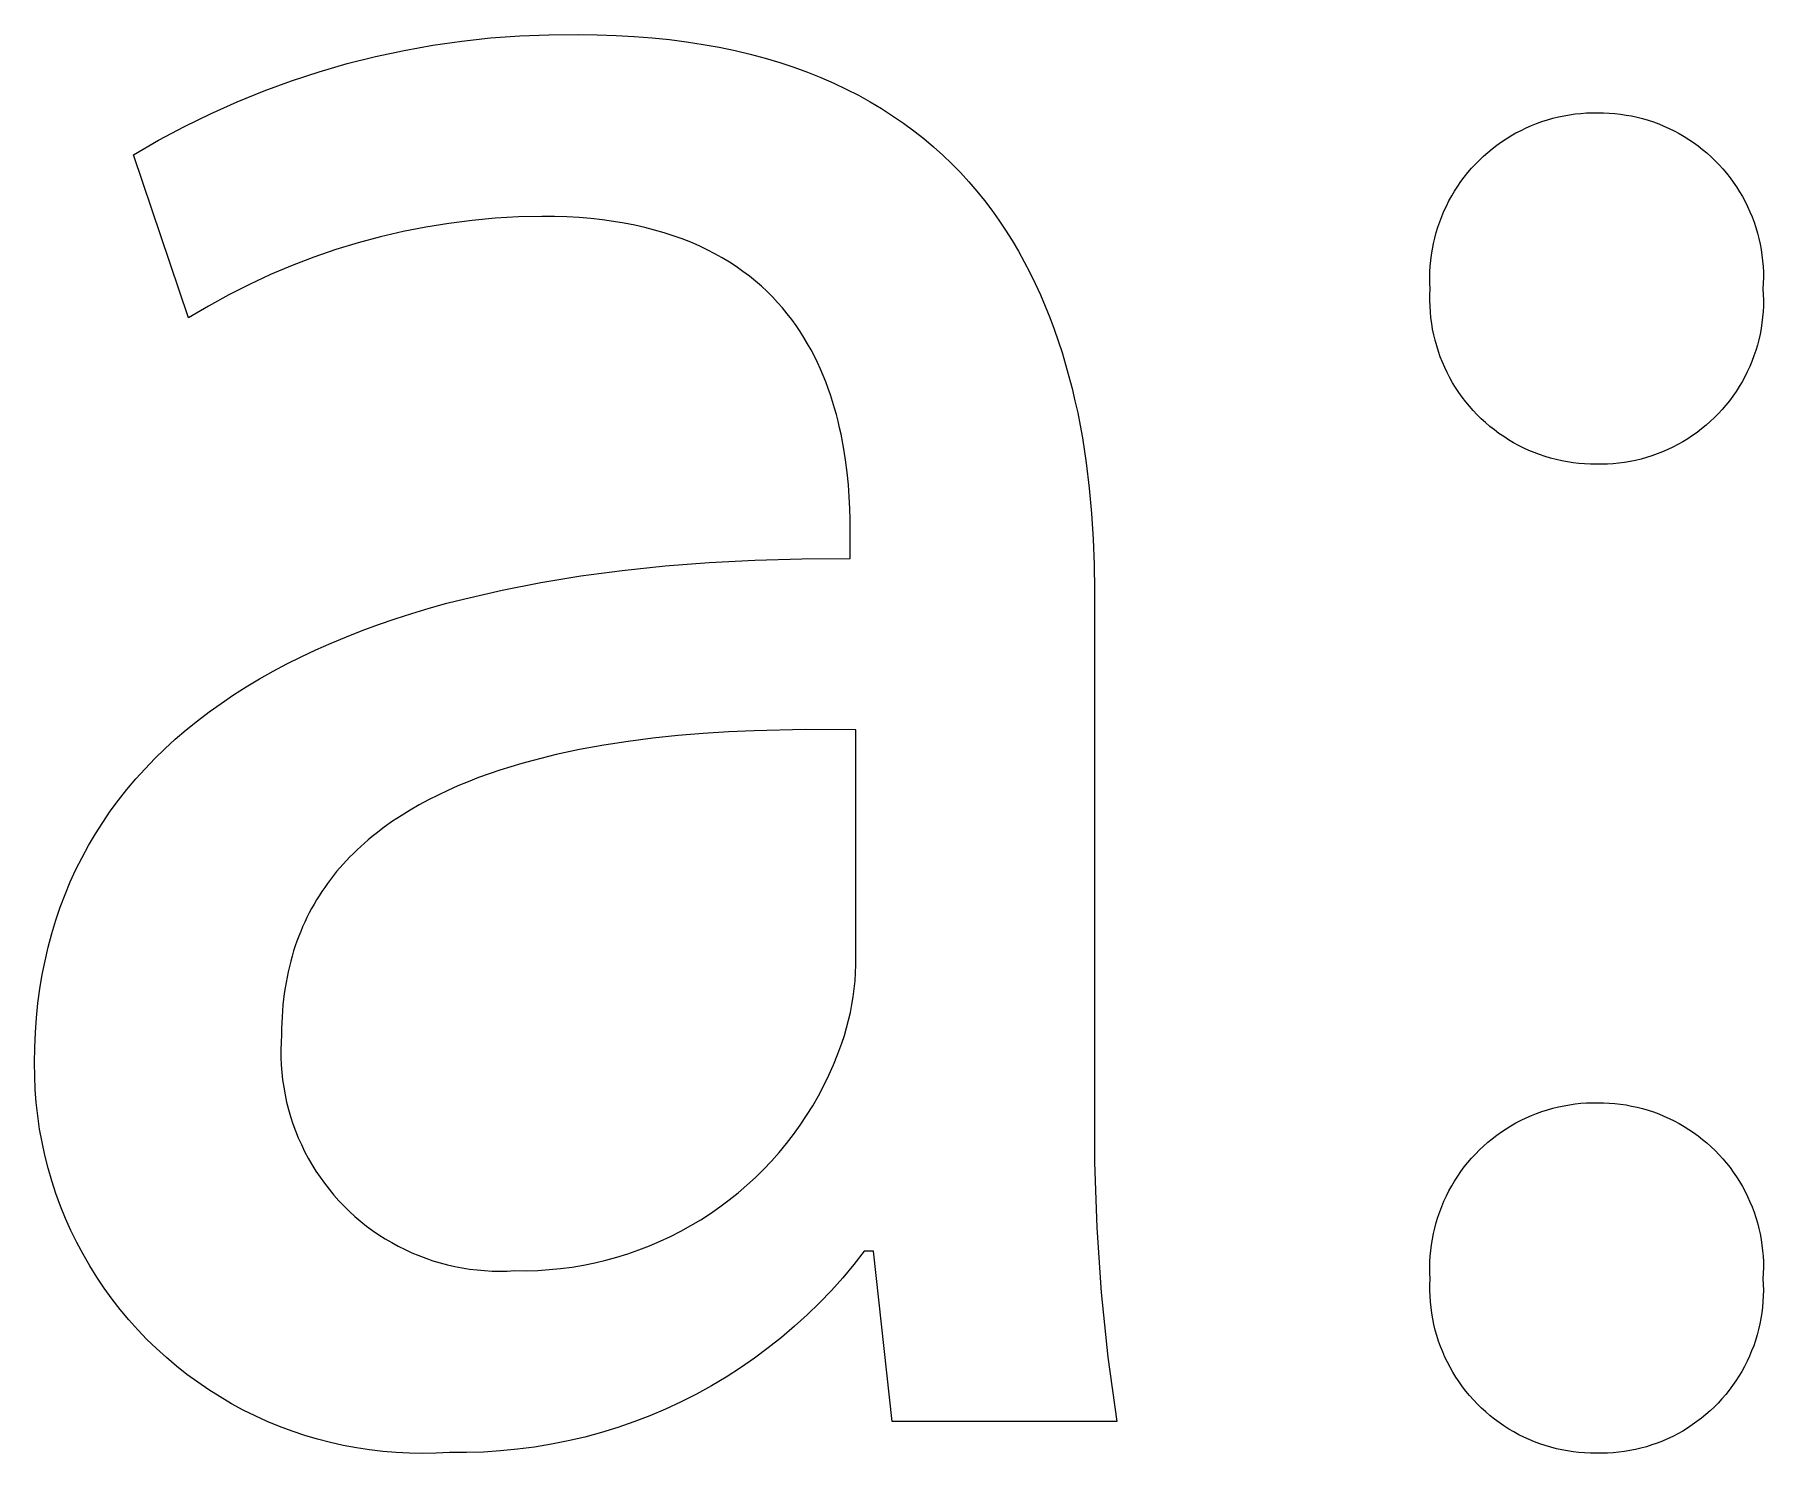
# Model space of a CAD drawing. Header units: millimetres. Extents: x 3269 to 7089, y 1744 to 4413.
# Drawn here: x 6839.25 to 6862.84, y 1909.13 to 1928.49 of the extents above; entities that cross this region are included whole.
import ezdxf

# ---------------------------------------------------------------- set-up
doc = ezdxf.new("R2010")
doc.units = ezdxf.units.MM
doc.header["$MEASUREMENT"] = 0
doc.layers.add('Domyślny', color=7, linetype='Continuous', true_color=0x000000)

msp = doc.modelspace()

# ---------------------------------------------------------------- linework, layer by layer
at = {"layer": 'Domyślny', "color": 18, "lineweight": 15, "true_color": 0x000000}
for p, q in [((6845.074, 1928.402), (6845.469, 1928.445)), ((6845.469, 1928.445), (6845.866, 1928.474)), ((6845.866, 1928.474), (6846.264, 1928.489)), ((6846.264, 1928.489), (6846.662, 1928.491)), ((6846.662, 1928.491), (6846.924, 1928.488)), ((6846.924, 1928.488), (6847.18, 1928.48)), ((6847.18, 1928.48), (6847.43, 1928.466)), ((6847.43, 1928.466), (6847.674, 1928.447)), ((6847.674, 1928.447), (6847.912, 1928.422)), ((6843.899, 1928.192), (6844.288, 1928.275)), ((6844.288, 1928.275), (6844.68, 1928.346)), ((6844.68, 1928.346), (6845.074, 1928.402)), ((6847.912, 1928.422), (6848.143, 1928.392)), ((6848.143, 1928.392), (6848.369, 1928.357)), ((6848.369, 1928.357), (6848.59, 1928.318)), ((6848.59, 1928.318), (6848.804, 1928.273)), ((6848.804, 1928.273), (6849.013, 1928.223)), ((6849.013, 1928.223), (6849.216, 1928.169)), ((6842.753, 1927.86), (6843.131, 1927.984)), ((6843.131, 1927.984), (6843.513, 1928.095)), ((6843.513, 1928.095), (6843.899, 1928.192)), ((6849.216, 1928.169), (6849.414, 1928.11)), ((6849.414, 1928.11), (6849.606, 1928.046)), ((6849.606, 1928.046), (6849.793, 1927.978)), ((6849.793, 1927.978), (6849.975, 1927.905)), ((6842.379, 1927.723), (6842.753, 1927.86)), ((6849.975, 1927.905), (6850.151, 1927.829)), ((6850.151, 1927.829), (6850.322, 1927.748)), ((6850.322, 1927.748), (6850.488, 1927.663)), ((6841.647, 1927.411), (6842.01, 1927.574)), ((6842.01, 1927.574), (6842.379, 1927.723)), ((6850.488, 1927.663), (6850.649, 1927.574)), ((6850.649, 1927.574), (6850.804, 1927.481)), ((6841.29, 1927.237), (6841.647, 1927.411)), ((6850.804, 1927.481), (6850.955, 1927.384)), ((6850.955, 1927.384), (6851.101, 1927.283)), ((6851.101, 1927.283), (6851.243, 1927.179)), ((6859.671, 1927.249), (6859.743, 1927.278)), ((6859.743, 1927.278), (6859.816, 1927.304)), ((6859.816, 1927.304), (6859.89, 1927.328)), ((6859.89, 1927.328), (6859.965, 1927.349)), ((6859.965, 1927.349), (6860.041, 1927.368)), ((6860.041, 1927.368), (6860.117, 1927.384)), ((6860.117, 1927.384), (6860.193, 1927.397)), ((6860.193, 1927.397), (6860.27, 1927.408)), ((6860.27, 1927.408), (6860.347, 1927.416)), ((6860.347, 1927.416), (6860.425, 1927.421)), ((6860.425, 1927.421), (6860.503, 1927.424)), ((6860.503, 1927.424), (6860.58, 1927.424)), ((6860.58, 1927.424), (6860.657, 1927.423)), ((6860.657, 1927.423), (6860.735, 1927.42)), ((6860.735, 1927.42), (6860.811, 1927.413)), ((6860.811, 1927.413), (6860.888, 1927.405)), ((6860.888, 1927.405), (6860.964, 1927.393)), ((6860.964, 1927.393), (6861.04, 1927.38)), ((6861.04, 1927.38), (6861.115, 1927.363)), ((6861.115, 1927.363), (6861.19, 1927.344)), ((6861.19, 1927.344), (6861.264, 1927.322)), ((6861.264, 1927.322), (6861.337, 1927.298)), ((6861.337, 1927.298), (6861.409, 1927.271)), ((6861.409, 1927.271), (6861.481, 1927.242)), ((6840.594, 1926.85), (6840.938, 1927.049)), ((6840.938, 1927.049), (6841.29, 1927.237)), ((6851.243, 1927.179), (6851.379, 1927.072)), ((6851.379, 1927.072), (6851.511, 1926.96)), ((6859.199, 1926.981), (6859.262, 1927.026)), ((6859.262, 1927.026), (6859.327, 1927.069)), ((6859.327, 1927.069), (6859.393, 1927.11)), ((6859.393, 1927.11), (6859.461, 1927.148)), ((6859.461, 1927.148), (6859.53, 1927.184)), ((6859.53, 1927.184), (6859.6, 1927.218)), ((6859.6, 1927.218), (6859.671, 1927.249)), ((6861.481, 1927.242), (6861.551, 1927.21)), ((6861.551, 1927.21), (6861.62, 1927.176)), ((6861.62, 1927.176), (6861.688, 1927.14)), ((6861.688, 1927.14), (6861.755, 1927.101)), ((6861.755, 1927.101), (6861.82, 1927.06)), ((6861.82, 1927.06), (6861.884, 1927.017)), ((6841.345, 1924.624), (6840.594, 1926.85)), ((6851.511, 1926.96), (6851.638, 1926.846)), ((6851.638, 1926.846), (6851.761, 1926.728)), ((6858.963, 1926.779), (6859.019, 1926.833)), ((6859.019, 1926.833), (6859.078, 1926.884)), ((6859.078, 1926.884), (6859.137, 1926.934)), ((6859.137, 1926.934), (6859.199, 1926.981)), ((6861.884, 1927.017), (6861.946, 1926.972)), ((6861.946, 1926.972), (6862.007, 1926.924)), ((6862.007, 1926.924), (6862.066, 1926.875)), ((6862.066, 1926.875), (6862.123, 1926.823)), ((6862.123, 1926.823), (6862.179, 1926.77)), ((6851.761, 1926.728), (6851.879, 1926.607)), ((6851.879, 1926.607), (6851.993, 1926.483)), ((6858.756, 1926.547), (6858.805, 1926.608)), ((6858.805, 1926.608), (6858.856, 1926.667)), ((6858.856, 1926.667), (6858.908, 1926.724)), ((6858.908, 1926.724), (6858.963, 1926.779)), ((6862.179, 1926.77), (6862.233, 1926.715)), ((6862.233, 1926.715), (6862.284, 1926.657)), ((6862.284, 1926.657), (6862.334, 1926.599)), ((6862.334, 1926.599), (6862.382, 1926.538)), ((6851.993, 1926.483), (6852.102, 1926.356)), ((6852.102, 1926.356), (6852.207, 1926.226)), ((6858.584, 1926.289), (6858.624, 1926.355)), ((6858.624, 1926.355), (6858.666, 1926.421)), ((6858.666, 1926.421), (6858.71, 1926.485)), ((6858.71, 1926.485), (6858.756, 1926.547)), ((6862.382, 1926.538), (6862.427, 1926.476)), ((6862.427, 1926.476), (6862.471, 1926.412)), ((6862.471, 1926.412), (6862.512, 1926.347)), ((6862.512, 1926.347), (6862.551, 1926.28)), ((6852.207, 1926.226), (6852.308, 1926.093)), ((6852.308, 1926.093), (6852.405, 1925.958)), ((6858.449, 1926.009), (6858.479, 1926.081)), ((6858.479, 1926.081), (6858.511, 1926.151)), ((6858.511, 1926.151), (6858.547, 1926.221)), ((6858.547, 1926.221), (6858.584, 1926.289)), ((6862.551, 1926.28), (6862.587, 1926.213)), ((6862.587, 1926.213), (6862.621, 1926.143)), ((6862.621, 1926.143), (6862.653, 1926.073)), ((6844.587, 1925.865), (6844.275, 1925.803)), ((6844.9, 1925.915), (6844.587, 1925.865)), ((6845.215, 1925.955), (6844.9, 1925.915)), ((6845.531, 1925.985), (6845.215, 1925.955)), ((6845.848, 1926.003), (6845.531, 1925.985)), ((6846.166, 1926.01), (6845.848, 1926.003)), ((6846.341, 1926.008), (6846.166, 1926.01)), ((6846.511, 1926.003), (6846.341, 1926.008)), ((6846.677, 1925.993), (6846.511, 1926.003)), ((6846.838, 1925.979), (6846.677, 1925.993)), ((6846.994, 1925.962), (6846.838, 1925.979)), ((6847.145, 1925.941), (6846.994, 1925.962)), ((6847.292, 1925.917), (6847.145, 1925.941)), ((6847.435, 1925.889), (6847.292, 1925.917)), ((6847.573, 1925.858), (6847.435, 1925.889)), ((6847.707, 1925.824), (6847.573, 1925.858)), ((6852.405, 1925.958), (6852.497, 1925.82)), ((6858.373, 1925.789), (6858.396, 1925.863)), ((6858.396, 1925.863), (6858.421, 1925.936)), ((6858.421, 1925.936), (6858.449, 1926.009)), ((6862.653, 1926.073), (6862.683, 1926.002)), ((6862.683, 1926.002), (6862.71, 1925.93)), ((6862.71, 1925.93), (6862.734, 1925.857)), ((6862.734, 1925.857), (6862.756, 1925.783)), ((6843.66, 1925.649), (6843.356, 1925.556)), ((6843.966, 1925.731), (6843.66, 1925.649)), ((6844.275, 1925.803), (6843.966, 1925.731)), ((6847.836, 1925.786), (6847.707, 1925.824)), ((6847.962, 1925.746), (6847.836, 1925.786)), ((6848.083, 1925.702), (6847.962, 1925.746)), ((6848.2, 1925.656), (6848.083, 1925.702)), ((6848.313, 1925.607), (6848.2, 1925.656)), ((6852.497, 1925.82), (6852.586, 1925.679)), ((6852.586, 1925.679), (6852.671, 1925.536)), ((6858.32, 1925.562), (6858.335, 1925.638)), ((6858.335, 1925.638), (6858.353, 1925.714)), ((6858.353, 1925.714), (6858.373, 1925.789)), ((6862.756, 1925.783), (6862.775, 1925.708)), ((6862.775, 1925.708), (6862.792, 1925.633)), ((6862.792, 1925.633), (6862.806, 1925.557)), ((6843.056, 1925.453), (6842.759, 1925.339)), ((6843.356, 1925.556), (6843.056, 1925.453)), ((6848.423, 1925.555), (6848.313, 1925.607)), ((6848.528, 1925.501), (6848.423, 1925.555)), ((6848.63, 1925.444), (6848.528, 1925.501)), ((6848.728, 1925.385), (6848.63, 1925.444)), ((6848.822, 1925.324), (6848.728, 1925.385)), ((6852.671, 1925.536), (6852.752, 1925.39)), ((6852.752, 1925.39), (6852.829, 1925.243)), ((6858.292, 1925.33), (6858.299, 1925.408)), ((6858.299, 1925.408), (6858.308, 1925.485)), ((6858.308, 1925.485), (6858.32, 1925.562)), ((6862.806, 1925.557), (6862.818, 1925.481)), ((6862.818, 1925.481), (6862.827, 1925.404)), ((6862.827, 1925.404), (6862.833, 1925.328)), ((6842.467, 1925.216), (6842.179, 1925.082)), ((6842.759, 1925.339), (6842.467, 1925.216)), ((6848.913, 1925.26), (6848.822, 1925.324)), ((6849, 1925.194), (6848.913, 1925.26)), ((6849.083, 1925.126), (6849, 1925.194)), ((6852.829, 1925.243), (6852.902, 1925.093)), ((6858.286, 1925.175), (6858.287, 1925.253)), ((6858.287, 1925.097), (6858.286, 1925.175)), ((6858.287, 1925.253), (6858.292, 1925.33)), ((6862.833, 1925.328), (6862.837, 1925.251)), ((6862.838, 1925.174), (6862.836, 1925.097)), ((6862.837, 1925.251), (6862.838, 1925.174)), ((6841.896, 1924.939), (6841.617, 1924.786)), ((6842.179, 1925.082), (6841.896, 1924.939)), ((6849.164, 1925.057), (6849.083, 1925.126)), ((6849.241, 1924.985), (6849.164, 1925.057)), ((6849.314, 1924.912), (6849.241, 1924.985)), ((6849.385, 1924.837), (6849.314, 1924.912)), ((6852.902, 1925.093), (6852.972, 1924.941)), ((6852.972, 1924.941), (6853.038, 1924.787)), ((6858.291, 1925.02), (6858.287, 1925.097)), ((6858.287, 1924.941), (6858.291, 1925.02)), ((6858.287, 1924.863), (6858.287, 1924.941)), ((6862.836, 1925.097), (6862.832, 1925.02)), ((6862.832, 1925.02), (6862.836, 1924.942)), ((6862.836, 1924.942), (6862.838, 1924.865)), ((6841.617, 1924.786), (6841.345, 1924.624)), ((6849.452, 1924.76), (6849.385, 1924.837)), ((6849.517, 1924.682), (6849.452, 1924.76)), ((6849.578, 1924.602), (6849.517, 1924.682)), ((6853.038, 1924.787), (6853.1, 1924.631)), ((6858.289, 1924.784), (6858.287, 1924.863)), ((6858.293, 1924.706), (6858.289, 1924.784)), ((6858.301, 1924.627), (6858.293, 1924.706)), ((6862.833, 1924.71), (6862.827, 1924.633)), ((6862.837, 1924.787), (6862.833, 1924.71)), ((6862.838, 1924.865), (6862.837, 1924.787)), ((6849.637, 1924.522), (6849.578, 1924.602)), ((6849.692, 1924.44), (6849.637, 1924.522)), ((6849.745, 1924.356), (6849.692, 1924.44)), ((6853.1, 1924.631), (6853.159, 1924.473)), ((6853.159, 1924.473), (6853.214, 1924.314)), ((6858.311, 1924.549), (6858.301, 1924.627)), ((6858.324, 1924.472), (6858.311, 1924.549)), ((6858.34, 1924.395), (6858.324, 1924.472)), ((6862.806, 1924.479), (6862.792, 1924.403)), ((6862.818, 1924.556), (6862.806, 1924.479)), ((6862.827, 1924.633), (6862.818, 1924.556)), ((6849.795, 1924.272), (6849.745, 1924.356)), ((6849.843, 1924.187), (6849.795, 1924.272)), ((6853.214, 1924.314), (6853.267, 1924.153)), ((6858.358, 1924.319), (6858.34, 1924.395)), ((6858.379, 1924.243), (6858.358, 1924.319)), ((6858.403, 1924.168), (6858.379, 1924.243)), ((6862.755, 1924.252), (6862.733, 1924.178)), ((6862.775, 1924.327), (6862.755, 1924.252)), ((6862.792, 1924.403), (6862.775, 1924.327)), ((6849.888, 1924.101), (6849.843, 1924.187)), ((6849.93, 1924.015), (6849.888, 1924.101)), ((6849.97, 1923.927), (6849.93, 1924.015)), ((6853.267, 1924.153), (6853.316, 1923.99)), ((6853.316, 1923.99), (6853.361, 1923.826)), ((6858.429, 1924.094), (6858.403, 1924.168)), ((6858.458, 1924.021), (6858.429, 1924.094)), ((6858.489, 1923.949), (6858.458, 1924.021)), ((6862.651, 1923.961), (6862.618, 1923.89)), ((6862.681, 1924.032), (6862.651, 1923.961)), ((6862.708, 1924.105), (6862.681, 1924.032)), ((6862.733, 1924.178), (6862.708, 1924.105)), ((6850.008, 1923.839), (6849.97, 1923.927)), ((6850.043, 1923.751), (6850.008, 1923.839)), ((6850.076, 1923.662), (6850.043, 1923.751)), ((6853.361, 1923.826), (6853.404, 1923.661)), ((6858.523, 1923.878), (6858.489, 1923.949)), ((6858.559, 1923.808), (6858.523, 1923.878)), ((6858.597, 1923.74), (6858.559, 1923.808)), ((6858.638, 1923.673), (6858.597, 1923.74)), ((6862.546, 1923.753), (6862.507, 1923.687)), ((6862.584, 1923.821), (6862.546, 1923.753)), ((6862.618, 1923.89), (6862.584, 1923.821)), ((6850.107, 1923.573), (6850.076, 1923.662)), ((6850.136, 1923.484), (6850.107, 1923.573)), ((6853.404, 1923.661), (6853.443, 1923.495)), ((6853.443, 1923.495), (6853.48, 1923.327)), ((6858.682, 1923.607), (6858.638, 1923.673)), ((6858.727, 1923.543), (6858.682, 1923.607)), ((6858.775, 1923.481), (6858.727, 1923.543)), ((6862.375, 1923.495), (6862.327, 1923.435)), ((6862.421, 1923.558), (6862.375, 1923.495)), ((6862.465, 1923.621), (6862.421, 1923.558)), ((6862.507, 1923.687), (6862.465, 1923.621)), ((6850.163, 1923.394), (6850.136, 1923.484)), ((6850.188, 1923.305), (6850.163, 1923.394)), ((6850.211, 1923.216), (6850.188, 1923.305)), ((6853.48, 1923.327), (6853.513, 1923.158)), ((6858.825, 1923.42), (6858.775, 1923.481)), ((6858.877, 1923.361), (6858.825, 1923.42)), ((6858.931, 1923.304), (6858.877, 1923.361)), ((6858.987, 1923.249), (6858.931, 1923.304)), ((6862.169, 1923.264), (6862.113, 1923.211)), ((6862.224, 1923.319), (6862.169, 1923.264)), ((6862.276, 1923.376), (6862.224, 1923.319)), ((6862.327, 1923.435), (6862.276, 1923.376)), ((6850.232, 1923.126), (6850.211, 1923.216)), ((6850.251, 1923.037), (6850.232, 1923.126)), ((6850.285, 1922.861), (6850.251, 1923.037)), ((6853.513, 1923.158), (6853.544, 1922.989)), ((6859.045, 1923.196), (6858.987, 1923.249)), ((6859.104, 1923.145), (6859.045, 1923.196)), ((6859.166, 1923.096), (6859.104, 1923.145)), ((6859.229, 1923.049), (6859.166, 1923.096)), ((6859.294, 1923.004), (6859.229, 1923.049)), ((6861.87, 1923.018), (6861.806, 1922.975)), ((6861.934, 1923.063), (6861.87, 1923.018)), ((6861.995, 1923.11), (6861.934, 1923.063)), ((6862.055, 1923.159), (6861.995, 1923.11)), ((6862.113, 1923.211), (6862.055, 1923.159)), ((6850.312, 1922.686), (6850.285, 1922.861)), ((6853.544, 1922.989), (6853.596, 1922.647)), ((6859.36, 1922.962), (6859.294, 1923.004)), ((6859.428, 1922.922), (6859.36, 1922.962)), ((6859.497, 1922.884), (6859.428, 1922.922)), ((6859.567, 1922.849), (6859.497, 1922.884)), ((6859.638, 1922.817), (6859.567, 1922.849)), ((6859.711, 1922.786), (6859.638, 1922.817)), ((6859.784, 1922.759), (6859.711, 1922.786)), ((6861.463, 1922.797), (6861.39, 1922.768)), ((6861.534, 1922.828), (6861.463, 1922.797)), ((6861.604, 1922.861), (6861.534, 1922.828)), ((6861.672, 1922.897), (6861.604, 1922.861)), ((6861.74, 1922.935), (6861.672, 1922.897)), ((6861.806, 1922.975), (6861.74, 1922.935)), ((6850.334, 1922.514), (6850.312, 1922.686)), ((6853.596, 1922.647), (6853.638, 1922.302)), ((6859.859, 1922.734), (6859.784, 1922.759)), ((6859.934, 1922.711), (6859.859, 1922.734)), ((6860.01, 1922.691), (6859.934, 1922.711)), ((6860.087, 1922.674), (6860.01, 1922.691)), ((6860.164, 1922.66), (6860.087, 1922.674)), ((6860.242, 1922.648), (6860.164, 1922.66)), ((6860.32, 1922.639), (6860.242, 1922.648)), ((6860.398, 1922.633), (6860.32, 1922.639)), ((6860.476, 1922.629), (6860.398, 1922.633)), ((6860.555, 1922.628), (6860.476, 1922.629)), ((6860.632, 1922.628), (6860.555, 1922.628)), ((6860.71, 1922.63), (6860.632, 1922.628)), ((6860.787, 1922.634), (6860.71, 1922.63)), ((6860.864, 1922.642), (6860.787, 1922.634)), ((6860.941, 1922.652), (6860.864, 1922.642)), ((6861.018, 1922.665), (6860.941, 1922.652)), ((6861.093, 1922.68), (6861.018, 1922.665)), ((6861.169, 1922.699), (6861.093, 1922.68)), ((6861.243, 1922.719), (6861.169, 1922.699)), ((6861.317, 1922.743), (6861.243, 1922.719)), ((6861.39, 1922.768), (6861.317, 1922.743)), ((6850.351, 1922.346), (6850.334, 1922.514)), ((6850.363, 1922.182), (6850.351, 1922.346)), ((6850.37, 1922.023), (6850.363, 1922.182)), ((6853.638, 1922.302), (6853.67, 1921.955)), ((6850.375, 1921.87), (6850.37, 1922.023)), ((6850.376, 1921.724), (6850.375, 1921.87)), ((6853.67, 1921.955), (6853.692, 1921.607)), ((6850.376, 1921.342), (6850.376, 1921.724)), ((6853.692, 1921.607), (6853.705, 1921.258)), ((6846.699, 1921.104), (6847.264, 1921.179)), ((6847.264, 1921.179), (6847.849, 1921.24)), ((6847.849, 1921.24), (6848.453, 1921.287)), ((6848.453, 1921.287), (6849.075, 1921.32)), ((6849.075, 1921.32), (6849.716, 1921.338)), ((6849.716, 1921.338), (6850.376, 1921.342)), ((6853.705, 1921.258), (6853.709, 1920.91)), ((6845.119, 1920.793), (6845.626, 1920.911)), ((6845.626, 1920.911), (6846.153, 1921.014)), ((6846.153, 1921.014), (6846.699, 1921.104)), ((6853.709, 1920.91), (6853.709, 1913.99)), ((6844.396, 1920.591), (6844.632, 1920.662)), ((6844.632, 1920.662), (6844.873, 1920.73)), ((6844.873, 1920.73), (6845.119, 1920.793)), ((6843.718, 1920.359), (6843.939, 1920.44)), ((6843.939, 1920.44), (6844.165, 1920.517)), ((6844.165, 1920.517), (6844.396, 1920.591)), ((6843.086, 1920.095), (6843.292, 1920.187)), ((6843.292, 1920.187), (6843.502, 1920.274)), ((6843.502, 1920.274), (6843.718, 1920.359)), ((6842.69, 1919.903), (6842.885, 1920.001)), ((6842.885, 1920.001), (6843.086, 1920.095)), ((6842.315, 1919.698), (6842.5, 1919.802)), ((6842.5, 1919.802), (6842.69, 1919.903)), ((6841.791, 1919.364), (6841.96, 1919.479)), ((6841.96, 1919.479), (6842.135, 1919.59)), ((6842.135, 1919.59), (6842.315, 1919.698)), ((6841.468, 1919.126), (6841.627, 1919.247)), ((6841.627, 1919.247), (6841.791, 1919.364)), ((6841.314, 1919.002), (6841.468, 1919.126)), ((6849.761, 1919.007), (6849.064, 1918.992)), ((6850.452, 1919.002), (6849.761, 1919.007)), ((6841.023, 1918.744), (6841.166, 1918.874)), ((6841.166, 1918.874), (6841.314, 1919.002)), ((6847.012, 1918.793), (6846.684, 1918.733)), ((6847.345, 1918.845), (6847.012, 1918.793)), ((6847.683, 1918.888), (6847.345, 1918.845)), ((6848.024, 1918.924), (6847.683, 1918.888)), ((6848.369, 1918.953), (6848.024, 1918.924)), ((6848.716, 1918.976), (6848.369, 1918.953)), ((6849.064, 1918.992), (6848.716, 1918.976)), ((6850.452, 1915.796), (6850.452, 1919.002)), ((6840.754, 1918.473), (6840.886, 1918.61)), ((6840.886, 1918.61), (6841.023, 1918.744)), ((6845.896, 1918.545), (6845.744, 1918.5)), ((6846.049, 1918.587), (6845.896, 1918.545)), ((6846.363, 1918.665), (6846.049, 1918.587)), ((6846.684, 1918.733), (6846.363, 1918.665)), ((6840.506, 1918.189), (6840.627, 1918.333)), ((6840.627, 1918.333), (6840.754, 1918.473)), ((6845.161, 1918.296), (6845.021, 1918.238)), ((6845.303, 1918.351), (6845.161, 1918.296)), ((6845.447, 1918.403), (6845.303, 1918.351)), ((6845.594, 1918.453), (6845.447, 1918.403)), ((6845.744, 1918.5), (6845.594, 1918.453)), ((6840.39, 1918.043), (6840.506, 1918.189)), ((6844.751, 1918.114), (6844.62, 1918.048)), ((6844.885, 1918.177), (6844.751, 1918.114)), ((6845.021, 1918.238), (6844.885, 1918.177)), ((6840.175, 1917.74), (6840.279, 1917.893)), ((6840.279, 1917.893), (6840.39, 1918.043)), ((6844.247, 1917.832), (6844.13, 1917.755)), ((6844.369, 1917.907), (6844.247, 1917.832)), ((6844.493, 1917.979), (6844.369, 1917.907)), ((6844.62, 1918.048), (6844.493, 1917.979)), ((6840.075, 1917.584), (6840.175, 1917.74)), ((6843.905, 1917.589), (6843.852, 1917.546)), ((6844.016, 1917.674), (6843.905, 1917.589)), ((6844.13, 1917.755), (6844.016, 1917.674)), ((6839.893, 1917.262), (6839.981, 1917.425)), ((6839.981, 1917.425), (6840.075, 1917.584)), ((6843.646, 1917.365), (6843.597, 1917.318)), ((6843.696, 1917.412), (6843.646, 1917.365)), ((6843.747, 1917.457), (6843.696, 1917.412)), ((6843.799, 1917.502), (6843.747, 1917.457)), ((6843.852, 1917.546), (6843.799, 1917.502)), ((6839.81, 1917.097), (6839.893, 1917.262)), ((6843.412, 1917.12), (6843.368, 1917.068)), ((6843.457, 1917.171), (6843.412, 1917.12)), ((6843.503, 1917.221), (6843.457, 1917.171)), ((6843.549, 1917.27), (6843.503, 1917.221)), ((6843.597, 1917.318), (6843.549, 1917.27)), ((6839.661, 1916.757), (6839.733, 1916.928)), ((6839.733, 1916.928), (6839.81, 1917.097)), ((6843.244, 1916.908), (6843.205, 1916.853)), ((6843.284, 1916.963), (6843.244, 1916.908)), ((6843.326, 1917.016), (6843.284, 1916.963)), ((6843.368, 1917.068), (6843.326, 1917.016)), ((6839.595, 1916.582), (6839.661, 1916.757)), ((6843.094, 1916.683), (6843.059, 1916.624)), ((6843.13, 1916.74), (6843.094, 1916.683)), ((6843.167, 1916.797), (6843.13, 1916.74)), ((6843.205, 1916.853), (6843.167, 1916.797)), ((6839.535, 1916.404), (6839.595, 1916.582)), ((6842.963, 1916.442), (6842.933, 1916.38)), ((6842.994, 1916.504), (6842.963, 1916.442)), ((6843.026, 1916.564), (6842.994, 1916.504)), ((6843.059, 1916.624), (6843.026, 1916.564)), ((6839.431, 1916.039), (6839.48, 1916.223)), ((6839.48, 1916.223), (6839.535, 1916.404)), ((6842.851, 1916.187), (6842.826, 1916.121)), ((6842.877, 1916.252), (6842.851, 1916.187)), ((6842.904, 1916.317), (6842.877, 1916.252)), ((6842.933, 1916.38), (6842.904, 1916.317)), ((6839.388, 1915.853), (6839.431, 1916.039)), ((6842.781, 1915.986), (6842.76, 1915.916)), ((6842.803, 1916.054), (6842.781, 1915.986)), ((6842.826, 1916.121), (6842.803, 1916.054)), ((6839.35, 1915.663), (6839.388, 1915.853)), ((6842.706, 1915.703), (6842.691, 1915.63)), ((6842.723, 1915.775), (6842.706, 1915.703)), ((6842.741, 1915.846), (6842.723, 1915.775)), ((6842.76, 1915.916), (6842.741, 1915.846)), ((6850.449, 1915.687), (6850.452, 1915.796)), ((6839.292, 1915.274), (6839.318, 1915.47)), ((6839.318, 1915.47), (6839.35, 1915.663)), ((6842.664, 1915.481), (6842.653, 1915.404)), ((6842.677, 1915.556), (6842.664, 1915.481)), ((6842.691, 1915.63), (6842.677, 1915.556)), ((6850.417, 1915.362), (6850.431, 1915.47)), ((6850.431, 1915.47), (6850.442, 1915.578)), ((6850.442, 1915.578), (6850.449, 1915.687)), ((6839.272, 1915.075), (6839.292, 1915.274)), ((6842.635, 1915.249), (6842.629, 1915.17)), ((6842.644, 1915.327), (6842.635, 1915.249)), ((6842.653, 1915.404), (6842.644, 1915.327)), ((6850.379, 1915.147), (6850.399, 1915.254)), ((6850.399, 1915.254), (6850.417, 1915.362)), ((6839.257, 1914.873), (6839.272, 1915.075)), ((6842.62, 1915.008), (6842.617, 1914.925)), ((6842.623, 1915.089), (6842.62, 1915.008)), ((6842.629, 1915.17), (6842.623, 1915.089)), ((6850.327, 1914.935), (6850.354, 1915.041)), ((6850.354, 1915.041), (6850.379, 1915.147)), ((6839.249, 1914.668), (6839.257, 1914.873)), ((6842.617, 1914.842), (6842.61, 1914.739)), ((6842.617, 1914.925), (6842.617, 1914.842)), ((6850.262, 1914.727), (6850.296, 1914.831)), ((6850.296, 1914.831), (6850.327, 1914.935)), ((6839.246, 1914.46), (6839.249, 1914.668)), ((6842.61, 1914.739), (6842.607, 1914.637)), ((6842.607, 1914.637), (6842.608, 1914.534)), ((6842.608, 1914.534), (6842.612, 1914.432)), ((6850.149, 1914.434), (6850.208, 1914.58)), ((6850.208, 1914.58), (6850.262, 1914.727)), ((6839.247, 1914.278), (6839.246, 1914.46)), ((6842.612, 1914.432), (6842.619, 1914.329)), ((6842.619, 1914.329), (6842.631, 1914.227)), ((6850.016, 1914.149), (6850.085, 1914.291)), ((6850.085, 1914.291), (6850.149, 1914.434)), ((6839.254, 1914.097), (6839.247, 1914.278)), ((6839.268, 1913.916), (6839.254, 1914.097)), ((6842.631, 1914.227), (6842.645, 1914.125)), ((6842.645, 1914.125), (6842.663, 1914.024)), ((6849.942, 1914.01), (6850.016, 1914.149)), ((6839.288, 1913.735), (6839.268, 1913.916)), ((6842.663, 1914.024), (6842.685, 1913.924)), ((6842.685, 1913.924), (6842.71, 1913.824)), ((6842.71, 1913.824), (6842.738, 1913.726)), ((6849.781, 1913.741), (6849.864, 1913.874)), ((6849.864, 1913.874), (6849.942, 1914.01)), ((6853.709, 1913.99), (6853.709, 1913.101)), ((6859.816, 1913.795), (6859.89, 1913.819)), ((6859.89, 1913.819), (6859.965, 1913.84)), ((6859.965, 1913.84), (6860.041, 1913.858)), ((6860.041, 1913.858), (6860.117, 1913.874)), ((6860.117, 1913.874), (6860.193, 1913.888)), ((6860.193, 1913.888), (6860.27, 1913.898)), ((6860.27, 1913.898), (6860.347, 1913.907)), ((6860.347, 1913.907), (6860.425, 1913.912)), ((6860.425, 1913.912), (6860.503, 1913.915)), ((6860.503, 1913.915), (6860.58, 1913.915)), ((6860.58, 1913.915), (6860.657, 1913.914)), ((6860.657, 1913.914), (6860.735, 1913.91)), ((6860.735, 1913.91), (6860.811, 1913.904)), ((6860.811, 1913.904), (6860.888, 1913.896)), ((6860.888, 1913.896), (6860.964, 1913.884)), ((6860.964, 1913.884), (6861.04, 1913.87)), ((6861.04, 1913.87), (6861.115, 1913.854)), ((6861.115, 1913.854), (6861.19, 1913.835)), ((6861.19, 1913.835), (6861.264, 1913.813)), ((6861.264, 1913.813), (6861.337, 1913.789)), ((6839.314, 1913.555), (6839.288, 1913.735)), ((6842.738, 1913.726), (6842.77, 1913.628)), ((6842.77, 1913.628), (6842.805, 1913.532)), ((6849.602, 1913.482), (6849.694, 1913.61)), ((6849.694, 1913.61), (6849.781, 1913.741)), ((6859.327, 1913.56), (6859.393, 1913.601)), ((6859.393, 1913.601), (6859.461, 1913.639)), ((6859.461, 1913.639), (6859.53, 1913.675)), ((6859.53, 1913.675), (6859.6, 1913.709)), ((6859.6, 1913.709), (6859.671, 1913.74)), ((6859.671, 1913.74), (6859.743, 1913.769)), ((6859.743, 1913.769), (6859.816, 1913.795)), ((6861.337, 1913.789), (6861.409, 1913.762)), ((6861.409, 1913.762), (6861.481, 1913.733)), ((6861.481, 1913.733), (6861.551, 1913.701)), ((6861.551, 1913.701), (6861.62, 1913.667)), ((6861.62, 1913.667), (6861.688, 1913.631)), ((6861.688, 1913.631), (6861.755, 1913.592)), ((6861.755, 1913.592), (6861.82, 1913.551)), ((6839.347, 1913.376), (6839.314, 1913.555)), ((6839.385, 1913.198), (6839.347, 1913.376)), ((6842.805, 1913.532), (6842.844, 1913.436)), ((6842.844, 1913.436), (6842.886, 1913.343)), ((6842.886, 1913.343), (6842.93, 1913.25)), ((6849.406, 1913.237), (6849.507, 1913.358)), ((6849.507, 1913.358), (6849.602, 1913.482)), ((6859.019, 1913.323), (6859.078, 1913.375)), ((6859.078, 1913.375), (6859.137, 1913.424)), ((6859.137, 1913.424), (6859.199, 1913.472)), ((6859.199, 1913.472), (6859.262, 1913.517)), ((6859.262, 1913.517), (6859.327, 1913.56)), ((6861.82, 1913.551), (6861.884, 1913.508)), ((6861.884, 1913.508), (6861.946, 1913.463)), ((6861.946, 1913.463), (6862.007, 1913.415)), ((6862.007, 1913.415), (6862.066, 1913.366)), ((6862.066, 1913.366), (6862.123, 1913.314)), ((6839.43, 1913.022), (6839.385, 1913.198)), ((6842.93, 1913.25), (6842.978, 1913.16)), ((6842.978, 1913.16), (6843.03, 1913.071)), ((6849.194, 1913.005), (6849.302, 1913.119)), ((6849.302, 1913.119), (6849.406, 1913.237)), ((6858.805, 1913.099), (6858.856, 1913.158)), ((6858.856, 1913.158), (6858.908, 1913.215)), ((6858.908, 1913.215), (6858.963, 1913.27)), ((6858.963, 1913.27), (6859.019, 1913.323)), ((6862.123, 1913.314), (6862.179, 1913.261)), ((6862.179, 1913.261), (6862.233, 1913.205)), ((6862.233, 1913.205), (6862.284, 1913.148)), ((6862.284, 1913.148), (6862.334, 1913.089)), ((6839.481, 1912.847), (6839.43, 1913.022)), ((6843.03, 1913.071), (6843.084, 1912.983)), ((6843.084, 1912.983), (6843.141, 1912.898)), ((6843.141, 1912.898), (6843.201, 1912.815)), ((6848.966, 1912.789), (6849.082, 1912.895)), ((6849.082, 1912.895), (6849.194, 1913.005)), ((6853.709, 1913.101), (6853.74, 1912.213)), ((6858.624, 1912.846), (6858.666, 1912.912)), ((6858.666, 1912.912), (6858.71, 1912.976)), ((6858.71, 1912.976), (6858.756, 1913.038)), ((6858.756, 1913.038), (6858.805, 1913.099)), ((6862.334, 1913.089), (6862.382, 1913.029)), ((6862.382, 1913.029), (6862.427, 1912.967)), ((6862.427, 1912.967), (6862.471, 1912.903)), ((6862.471, 1912.903), (6862.512, 1912.838)), ((6839.537, 1912.675), (6839.481, 1912.847)), ((6839.6, 1912.504), (6839.537, 1912.675)), ((6843.201, 1912.815), (6843.264, 1912.734)), ((6843.264, 1912.734), (6843.33, 1912.655)), ((6843.33, 1912.655), (6843.398, 1912.578)), ((6848.725, 1912.588), (6848.847, 1912.686)), ((6848.847, 1912.686), (6848.966, 1912.789)), ((6858.479, 1912.572), (6858.511, 1912.642)), ((6858.511, 1912.642), (6858.547, 1912.711)), ((6858.547, 1912.711), (6858.584, 1912.78)), ((6858.584, 1912.78), (6858.624, 1912.846)), ((6862.512, 1912.838), (6862.551, 1912.771)), ((6862.551, 1912.771), (6862.587, 1912.703)), ((6862.587, 1912.703), (6862.621, 1912.634)), ((6862.621, 1912.634), (6862.653, 1912.564)), ((6839.668, 1912.335), (6839.6, 1912.504)), ((6843.398, 1912.578), (6843.469, 1912.504)), ((6843.469, 1912.504), (6843.542, 1912.432)), ((6843.542, 1912.432), (6843.618, 1912.363)), ((6848.338, 1912.319), (6848.47, 1912.404)), ((6848.47, 1912.404), (6848.599, 1912.494)), ((6848.599, 1912.494), (6848.725, 1912.588)), ((6858.396, 1912.354), (6858.421, 1912.427)), ((6858.421, 1912.427), (6858.449, 1912.5)), ((6858.449, 1912.5), (6858.479, 1912.572)), ((6862.653, 1912.564), (6862.683, 1912.493)), ((6862.683, 1912.493), (6862.71, 1912.421)), ((6862.71, 1912.421), (6862.734, 1912.348)), ((6839.742, 1912.169), (6839.668, 1912.335)), ((6839.822, 1912.006), (6839.742, 1912.169)), ((6843.618, 1912.363), (6843.696, 1912.296)), ((6843.696, 1912.296), (6843.777, 1912.232)), ((6843.777, 1912.232), (6843.859, 1912.171)), ((6843.859, 1912.171), (6843.944, 1912.113)), ((6847.925, 1912.091), (6848.065, 1912.162)), ((6848.065, 1912.162), (6848.203, 1912.238)), ((6848.203, 1912.238), (6848.338, 1912.319)), ((6853.74, 1912.213), (6853.801, 1911.327)), ((6858.335, 1912.129), (6858.353, 1912.204)), ((6858.353, 1912.204), (6858.373, 1912.279)), ((6858.373, 1912.279), (6858.396, 1912.354)), ((6862.734, 1912.348), (6862.756, 1912.274)), ((6862.756, 1912.274), (6862.775, 1912.199)), ((6862.775, 1912.199), (6862.792, 1912.124)), ((6839.908, 1911.846), (6839.822, 1912.006)), ((6843.944, 1912.113), (6844.03, 1912.058)), ((6844.03, 1912.058), (6844.119, 1912.006)), ((6844.119, 1912.006), (6844.209, 1911.956)), ((6844.209, 1911.956), (6844.301, 1911.91)), ((6847.492, 1911.906), (6847.638, 1911.963)), ((6847.638, 1911.963), (6847.783, 1912.024)), ((6847.783, 1912.024), (6847.925, 1912.091)), ((6858.299, 1911.898), (6858.308, 1911.976)), ((6858.308, 1911.976), (6858.32, 1912.052)), ((6858.32, 1912.052), (6858.335, 1912.129)), ((6862.792, 1912.124), (6862.806, 1912.048)), ((6862.806, 1912.048), (6862.818, 1911.972)), ((6862.818, 1911.972), (6862.827, 1911.895)), ((6839.999, 1911.688), (6839.908, 1911.846)), ((6844.301, 1911.91), (6844.394, 1911.868)), ((6844.394, 1911.868), (6844.489, 1911.828)), ((6844.489, 1911.828), (6844.585, 1911.792)), ((6844.585, 1911.792), (6844.682, 1911.759)), ((6844.682, 1911.759), (6844.78, 1911.729)), ((6844.78, 1911.729), (6844.88, 1911.703)), ((6844.88, 1911.703), (6844.98, 1911.68)), ((6846.58, 1911.673), (6846.735, 1911.699)), ((6846.735, 1911.699), (6846.889, 1911.73)), ((6846.889, 1911.73), (6847.042, 1911.766)), ((6847.042, 1911.766), (6847.193, 1911.808)), ((6847.193, 1911.808), (6847.343, 1911.854)), ((6847.343, 1911.854), (6847.492, 1911.906)), ((6850.424, 1911.707), (6850.274, 1911.527)), ((6850.567, 1911.891), (6850.424, 1911.707)), ((6850.694, 1911.891), (6850.567, 1911.891)), ((6850.948, 1909.563), (6850.694, 1911.891)), ((6858.286, 1911.666), (6858.287, 1911.743)), ((6858.287, 1911.743), (6858.292, 1911.821)), ((6858.292, 1911.821), (6858.299, 1911.898)), ((6862.827, 1911.895), (6862.833, 1911.819)), ((6862.833, 1911.819), (6862.837, 1911.742)), ((6862.837, 1911.742), (6862.838, 1911.664)), ((6840.095, 1911.534), (6839.999, 1911.688)), ((6840.197, 1911.383), (6840.095, 1911.534)), ((6844.98, 1911.68), (6845.081, 1911.661)), ((6845.081, 1911.661), (6845.182, 1911.645)), ((6845.182, 1911.645), (6845.284, 1911.633)), ((6845.284, 1911.633), (6845.386, 1911.624)), ((6845.386, 1911.624), (6845.489, 1911.618)), ((6845.489, 1911.618), (6845.591, 1911.617)), ((6845.591, 1911.617), (6845.694, 1911.618)), ((6845.694, 1911.618), (6845.797, 1911.624)), ((6845.797, 1911.624), (6845.954, 1911.623)), ((6845.954, 1911.623), (6846.111, 1911.627)), ((6846.111, 1911.627), (6846.268, 1911.637)), ((6846.268, 1911.637), (6846.424, 1911.652)), ((6846.424, 1911.652), (6846.58, 1911.673)), ((6850.274, 1911.527), (6850.119, 1911.353)), ((6858.287, 1911.588), (6858.286, 1911.666)), ((6858.291, 1911.51), (6858.287, 1911.588)), ((6858.288, 1911.432), (6858.291, 1911.51)), ((6862.836, 1911.587), (6862.832, 1911.51)), ((6862.832, 1911.51), (6862.836, 1911.433)), ((6862.838, 1911.664), (6862.836, 1911.587)), ((6840.303, 1911.236), (6840.197, 1911.383)), ((6840.415, 1911.092), (6840.303, 1911.236)), ((6850.119, 1911.353), (6849.957, 1911.185)), ((6853.801, 1911.327), (6853.893, 1910.443)), ((6858.287, 1911.354), (6858.288, 1911.432)), ((6858.29, 1911.276), (6858.287, 1911.354)), ((6858.295, 1911.197), (6858.29, 1911.276)), ((6862.836, 1911.279), (6862.832, 1911.202)), ((6862.836, 1911.433), (6862.837, 1911.356)), ((6862.837, 1911.356), (6862.836, 1911.279)), ((6840.531, 1910.953), (6840.415, 1911.092)), ((6849.79, 1911.022), (6849.618, 1910.864)), ((6849.957, 1911.185), (6849.79, 1911.022)), ((6858.302, 1911.12), (6858.295, 1911.197)), ((6858.313, 1911.042), (6858.302, 1911.12)), ((6858.326, 1910.965), (6858.313, 1911.042)), ((6862.816, 1911.048), (6862.804, 1910.972)), ((6862.825, 1911.125), (6862.816, 1911.048)), ((6862.832, 1911.202), (6862.825, 1911.125)), ((6840.653, 1910.817), (6840.531, 1910.953)), ((6840.779, 1910.686), (6840.653, 1910.817)), ((6849.618, 1910.864), (6849.44, 1910.713)), ((6858.342, 1910.888), (6858.326, 1910.965)), ((6858.36, 1910.812), (6858.342, 1910.888)), ((6858.382, 1910.737), (6858.36, 1910.812)), ((6862.752, 1910.746), (6862.73, 1910.672)), ((6862.772, 1910.821), (6862.752, 1910.746)), ((6862.79, 1910.896), (6862.772, 1910.821)), ((6862.804, 1910.972), (6862.79, 1910.896)), ((6840.909, 1910.56), (6840.779, 1910.686)), ((6841.044, 1910.437), (6840.909, 1910.56)), ((6849.258, 1910.568), (6849.07, 1910.429)), ((6849.44, 1910.713), (6849.258, 1910.568)), ((6858.405, 1910.662), (6858.382, 1910.737)), ((6858.432, 1910.588), (6858.405, 1910.662)), ((6858.461, 1910.515), (6858.432, 1910.588)), ((6858.492, 1910.444), (6858.461, 1910.515)), ((6862.677, 1910.527), (6862.647, 1910.456)), ((6862.705, 1910.599), (6862.677, 1910.527)), ((6862.73, 1910.672), (6862.705, 1910.599)), ((6841.183, 1910.32), (6841.044, 1910.437)), ((6841.325, 1910.207), (6841.183, 1910.32)), ((6848.878, 1910.296), (6848.682, 1910.17)), ((6849.07, 1910.429), (6848.878, 1910.296)), ((6853.893, 1910.443), (6854.014, 1909.563)), ((6858.526, 1910.373), (6858.492, 1910.444)), ((6858.562, 1910.304), (6858.526, 1910.373)), ((6858.601, 1910.236), (6858.562, 1910.304)), ((6862.58, 1910.317), (6862.543, 1910.249)), ((6862.615, 1910.386), (6862.58, 1910.317)), ((6862.647, 1910.456), (6862.615, 1910.386)), ((6841.472, 1910.1), (6841.325, 1910.207)), ((6841.622, 1909.997), (6841.472, 1910.1)), ((6848.481, 1910.051), (6848.277, 1909.938)), ((6848.682, 1910.17), (6848.481, 1910.051)), ((6858.642, 1910.169), (6858.601, 1910.236)), ((6858.685, 1910.104), (6858.642, 1910.169)), ((6858.731, 1910.04), (6858.685, 1910.104)), ((6858.779, 1909.978), (6858.731, 1910.04)), ((6862.417, 1910.054), (6862.371, 1909.993)), ((6862.462, 1910.118), (6862.417, 1910.054)), ((6862.503, 1910.183), (6862.462, 1910.118)), ((6862.543, 1910.249), (6862.503, 1910.183)), ((6841.776, 1909.9), (6841.622, 1909.997)), ((6841.932, 1909.808), (6841.776, 1909.9)), ((6842.092, 1909.721), (6841.932, 1909.808)), ((6848.069, 1909.833), (6847.857, 1909.734)), ((6848.277, 1909.938), (6848.069, 1909.833)), ((6858.829, 1909.918), (6858.779, 1909.978)), ((6858.881, 1909.859), (6858.829, 1909.918)), ((6858.935, 1909.802), (6858.881, 1909.859)), ((6858.991, 1909.747), (6858.935, 1909.802)), ((6862.22, 1909.817), (6862.166, 1909.762)), ((6862.272, 1909.874), (6862.22, 1909.817)), ((6862.323, 1909.932), (6862.272, 1909.874)), ((6862.371, 1909.993), (6862.323, 1909.932)), ((6842.255, 1909.64), (6842.092, 1909.721)), ((6842.421, 1909.565), (6842.255, 1909.64)), ((6847.642, 1909.643), (6847.424, 1909.559)), ((6847.857, 1909.734), (6847.642, 1909.643)), ((6859.048, 1909.695), (6858.991, 1909.747)), ((6859.108, 1909.644), (6859.048, 1909.695)), ((6859.169, 1909.595), (6859.108, 1909.644)), ((6859.232, 1909.549), (6859.169, 1909.595)), ((6861.992, 1909.609), (6861.93, 1909.563)), ((6862.051, 1909.658), (6861.992, 1909.609)), ((6862.109, 1909.709), (6862.051, 1909.658)), ((6862.166, 1909.762), (6862.109, 1909.709)), ((6842.589, 1909.496), (6842.421, 1909.565)), ((6842.759, 1909.432), (6842.589, 1909.496)), ((6842.932, 1909.374), (6842.759, 1909.432)), ((6843.106, 1909.322), (6842.932, 1909.374)), ((6846.756, 1909.353), (6846.529, 1909.299)), ((6846.981, 1909.414), (6846.756, 1909.353)), ((6847.204, 1909.483), (6846.981, 1909.414)), ((6847.424, 1909.559), (6847.204, 1909.483)), ((6854.014, 1909.563), (6850.948, 1909.563)), ((6859.297, 1909.504), (6859.232, 1909.549)), ((6859.363, 1909.462), (6859.297, 1909.504)), ((6859.431, 1909.423), (6859.363, 1909.462)), ((6859.499, 1909.385), (6859.431, 1909.423)), ((6859.569, 1909.35), (6859.499, 1909.385)), ((6859.641, 1909.318), (6859.569, 1909.35)), ((6861.601, 1909.362), (6861.531, 1909.329)), ((6861.669, 1909.398), (6861.601, 1909.362)), ((6861.737, 1909.435), (6861.669, 1909.398)), ((6861.803, 1909.476), (6861.737, 1909.435)), ((6861.867, 1909.518), (6861.803, 1909.476)), ((6861.93, 1909.563), (6861.867, 1909.518)), ((6843.282, 1909.277), (6843.106, 1909.322)), ((6843.459, 1909.237), (6843.282, 1909.277)), ((6843.638, 1909.204), (6843.459, 1909.237)), ((6843.818, 1909.176), (6843.638, 1909.204)), ((6843.998, 1909.155), (6843.818, 1909.176)), ((6844.18, 1909.14), (6843.998, 1909.155)), ((6844.361, 1909.132), (6844.18, 1909.14)), ((6844.543, 1909.129), (6844.361, 1909.132)), ((6844.725, 1909.133), (6844.543, 1909.129)), ((6844.906, 1909.143), (6844.725, 1909.133)), ((6845.14, 1909.142), (6844.906, 1909.143)), ((6845.373, 1909.148), (6845.14, 1909.142)), ((6845.606, 1909.163), (6845.373, 1909.148)), ((6845.838, 1909.185), (6845.606, 1909.163)), ((6846.07, 1909.216), (6845.838, 1909.185)), ((6846.3, 1909.254), (6846.07, 1909.216)), ((6846.529, 1909.299), (6846.3, 1909.254)), ((6859.713, 1909.288), (6859.641, 1909.318)), ((6859.786, 1909.261), (6859.713, 1909.288)), ((6859.861, 1909.236), (6859.786, 1909.261)), ((6859.936, 1909.214), (6859.861, 1909.236)), ((6860.012, 1909.194), (6859.936, 1909.214)), ((6860.088, 1909.177), (6860.012, 1909.194)), ((6860.165, 1909.163), (6860.088, 1909.177)), ((6860.243, 1909.151), (6860.165, 1909.163)), ((6860.32, 1909.142), (6860.243, 1909.151)), ((6860.398, 1909.136), (6860.32, 1909.142)), ((6860.477, 1909.132), (6860.398, 1909.136)), ((6860.555, 1909.132), (6860.477, 1909.132)), ((6860.632, 1909.131), (6860.555, 1909.132)), ((6860.709, 1909.133), (6860.632, 1909.131)), ((6860.787, 1909.138), (6860.709, 1909.133)), ((6860.863, 1909.145), (6860.787, 1909.138)), ((6860.94, 1909.155), (6860.863, 1909.145)), ((6861.016, 1909.168), (6860.94, 1909.155)), ((6861.092, 1909.183), (6861.016, 1909.168)), ((6861.167, 1909.201), (6861.092, 1909.183)), ((6861.241, 1909.221), (6861.167, 1909.201)), ((6861.315, 1909.245), (6861.241, 1909.221)), ((6861.388, 1909.27), (6861.315, 1909.245)), ((6861.46, 1909.298), (6861.388, 1909.27)), ((6861.531, 1909.329), (6861.46, 1909.298))]:
    msp.add_line(p, q, dxfattribs=at)

doc.saveas('drawing.dxf')
